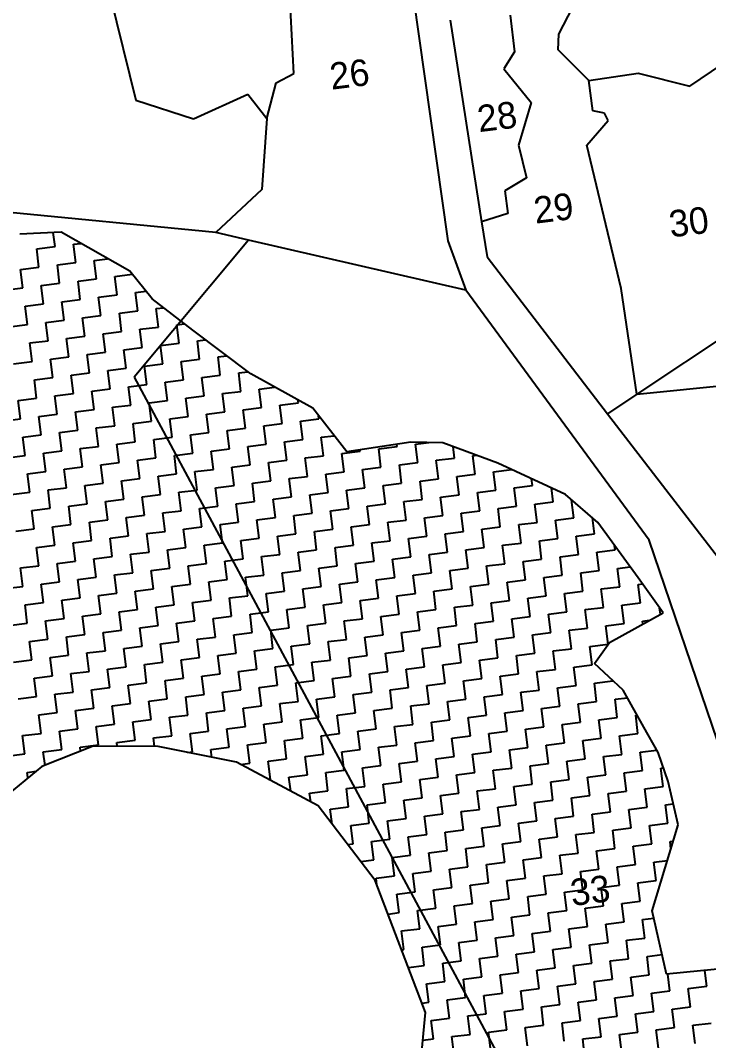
# Model space of a CAD drawing. Header units: metres. Extents: x 290108 to 292128, y 1990044 to 1991719.
# Drawn here: x 290878.5 to 291066.2, y 1990308.9 to 1990587.2 of the extents above; entities that cross this region are included whole.
import ezdxf
from ezdxf.enums import TextEntityAlignment as Align

# ---------------------------------------------------------------- set-up
doc = ezdxf.new("R2010")
doc.units = ezdxf.units.M
doc.header["$MEASUREMENT"] = 0
for name, color, linetype in [('POLY_HATCH', 12, 'Continuous'), ('POLY_PARCEL', 6, 'Continuous'), ('POLY_ROAD', 30, 'Continuous'), ('TEXT_PARCEL', 7, 'Continuous')]:
    doc.layers.add(name, color=color, linetype=linetype)
doc.styles.add('TEXT_MAP', font='')
doc.styles.get('TEXT_MAP').set_extended_font_data('Kruti Dev 050')

msp = doc.modelspace()

# ---------------------------------------------------------------- linework, layer by layer
at = {"layer": 'POLY_HATCH'}
for p, q in [((290889.6, 1990529.47), (290878.37, 1990528.94)), ((290908.31, 1990518.78), (290889.6, 1990529.47)), ((290914.45, 1990511.29), (290908.31, 1990518.78)), ((290925.51, 1990502.68), (290914.45, 1990511.29)), ((290941.33, 1990490.76), (290925.51, 1990502.68)), ((290958.27, 1990481.42), (290941.33, 1990490.76)), ((290967.57, 1990469.55), (290958.27, 1990481.42)), ((290985.05, 1990472.16), (290967.57, 1990469.55)), ((290993.77, 1990471.95), (290985.05, 1990472.16)), ((291008.79, 1990466.43), (290993.77, 1990471.95)), ((291027.23, 1990457.87), (291008.79, 1990466.43)), ((291035.99, 1990450.28), (291027.23, 1990457.87)), ((291046.99, 1990435.15), (291035.99, 1990450.28)), ((291053.83, 1990425.59), (291046.99, 1990435.15)), ((291039.17, 1990417.52), (291053.83, 1990425.59)), ((291035.11, 1990411.81), (291039.17, 1990417.52)), ((291042.96, 1990404.54), (291035.11, 1990411.81)), ((291048.57, 1990394.38), (291042.96, 1990404.54)), ((291052.47, 1990387.49), (291048.57, 1990394.38)), ((290898.33, 1990389.22), (290884.39, 1990383.63)), ((290916.07, 1990389.11), (290898.33, 1990389.22)), ((290937.41, 1990384.84), (290916.07, 1990389.11)), ((291055.19, 1990379.58), (291052.47, 1990387.49)), ((290884.39, 1990383.63), (290869.68, 1990371.79)), ((290959.69, 1990372.98), (290937.41, 1990384.84)), ((291057.96, 1990367.76), (291055.19, 1990379.58)), ((290975.32, 1990352.59), (290959.69, 1990372.98)), ((291050.89, 1990344.31), (291057.96, 1990367.76)), ((290989.05, 1990316.56), (290975.32, 1990352.59)), ((291054.78, 1990326.99), (291050.89, 1990344.31)), ((291072.37, 1990328.75), (291054.78, 1990326.99)), ((290987.05, 1990295.52), (290989.05, 1990316.56))]:
    msp.add_line(p, q, dxfattribs=at)
at = {"layer": 'POLY_HATCH', "linetype": 'Continuous'}
for p, q in [((290887.96, 1990525.51), (290887.48, 1990529.37)), ((290882.95, 1990524.89), (290887.96, 1990525.51)), ((290892.97, 1990526.14), (290895, 1990526.39)), ((290893.59, 1990521.13), (290892.97, 1990526.14)), ((290883.57, 1990519.88), (290882.95, 1990524.89)), ((290878.56, 1990519.25), (290883.57, 1990519.88)), ((290888.58, 1990520.5), (290893.59, 1990521.13)), ((290889.21, 1990515.49), (290888.58, 1990520.5)), ((290898.6, 1990521.75), (290902.3, 1990522.21)), ((290899.23, 1990516.74), (290898.6, 1990521.75)), ((290879.18, 1990514.24), (290878.56, 1990519.25)), ((290904.24, 1990517.36), (290908.98, 1990517.95)), ((290904.86, 1990512.35), (290904.24, 1990517.36)), ((290874.17, 1990513.62), (290879.18, 1990514.24)), ((290884.19, 1990514.87), (290889.21, 1990515.49)), ((290884.82, 1990509.86), (290884.19, 1990514.87)), ((290894.22, 1990516.11), (290899.23, 1990516.74)), ((290894.84, 1990511.1), (290894.22, 1990516.11)), ((290899.85, 1990511.73), (290904.86, 1990512.35)), ((290900.48, 1990506.71), (290899.85, 1990511.73)), ((290909.87, 1990512.97), (290912.78, 1990513.33)), ((290910.5, 1990507.96), (290909.87, 1990512.97)), ((290879.81, 1990509.23), (290884.82, 1990509.86)), ((290880.43, 1990504.22), (290879.81, 1990509.23)), ((290889.83, 1990510.48), (290894.84, 1990511.1)), ((290890.45, 1990505.47), (290889.83, 1990510.48)), ((290915.51, 1990508.58), (290917.6, 1990508.84)), ((290895.46, 1990506.09), (290900.48, 1990506.71)), ((290896.09, 1990501.08), (290895.46, 1990506.09)), ((290905.49, 1990507.34), (290910.5, 1990507.96)), ((290906.11, 1990502.33), (290905.49, 1990507.34)), ((290916.13, 1990503.57), (290915.51, 1990508.58)), ((290875.42, 1990503.6), (290880.43, 1990504.22)), ((290885.44, 1990504.84), (290890.45, 1990505.47)), ((290886.06, 1990499.83), (290885.44, 1990504.84)), ((290911.12, 1990502.95), (290916.13, 1990503.57)), ((290921.14, 1990504.2), (290923.23, 1990504.46)), ((290921.77, 1990499.19), (290921.14, 1990504.2)), ((290891.08, 1990500.46), (290896.09, 1990501.08)), ((290891.7, 1990495.44), (290891.08, 1990500.46)), ((290901.1, 1990501.7), (290906.11, 1990502.33)), ((290901.72, 1990496.69), (290901.1, 1990501.7)), ((290911.74, 1990497.94), (290911.12, 1990502.95)), ((290881.05, 1990499.21), (290886.06, 1990499.83)), ((290881.68, 1990494.2), (290881.05, 1990499.21)), ((290906.73, 1990497.31), (290911.74, 1990497.94)), ((290916.76, 1990498.56), (290921.77, 1990499.19)), ((290917.38, 1990493.55), (290916.76, 1990498.56)), ((290926.78, 1990499.81), (290928.96, 1990500.08)), ((290927.4, 1990494.8), (290926.78, 1990499.81)), ((290886.69, 1990494.82), (290891.7, 1990495.44)), ((290887.31, 1990489.81), (290886.69, 1990494.82)), ((290896.71, 1990496.07), (290901.72, 1990496.69)), ((290897.33, 1990491.06), (290896.71, 1990496.07)), ((290907.36, 1990492.3), (290906.73, 1990497.31)), ((290922.39, 1990494.17), (290927.4, 1990494.8)), ((290932.41, 1990495.42), (290934.76, 1990495.71)), ((290933.04, 1990490.41), (290932.41, 1990495.42)), ((290876.66, 1990493.57), (290881.68, 1990494.2)), ((290902.35, 1990491.68), (290907.36, 1990492.3)), ((290912.37, 1990492.93), (290917.38, 1990493.55)), ((290912.99, 1990487.92), (290912.37, 1990492.93)), ((290923.01, 1990489.16), (290922.39, 1990494.17)), ((290882.3, 1990489.19), (290887.31, 1990489.81)), ((290882.92, 1990484.17), (290882.3, 1990489.19)), ((290892.32, 1990490.43), (290897.33, 1990491.06)), ((290892.95, 1990485.42), (290892.32, 1990490.43)), ((290902.97, 1990486.67), (290902.35, 1990491.68)), ((290918, 1990488.54), (290923.01, 1990489.16)), ((290928.03, 1990489.79), (290933.04, 1990490.41)), ((290928.65, 1990484.77), (290928.03, 1990489.79)), ((290938.05, 1990491.03), (290940.55, 1990491.34)), ((290938.67, 1990486.02), (290938.05, 1990491.03)), ((290897.96, 1990486.05), (290902.97, 1990486.67)), ((290907.98, 1990487.29), (290912.99, 1990487.92)), ((290908.6, 1990482.28), (290907.98, 1990487.29)), ((290918.63, 1990483.53), (290918, 1990488.54)), ((290943.68, 1990486.64), (290947.85, 1990487.16)), ((290944.31, 1990481.63), (290943.68, 1990486.64)), ((290877.91, 1990483.55), (290882.92, 1990484.17)), ((290887.93, 1990484.8), (290892.95, 1990485.42)), ((290888.56, 1990479.79), (290887.93, 1990484.8)), ((290898.58, 1990481.03), (290897.96, 1990486.05)), ((290923.64, 1990484.15), (290928.65, 1990484.77)), ((290924.26, 1990479.14), (290923.64, 1990484.15)), ((290933.66, 1990485.4), (290938.67, 1990486.02)), ((290934.28, 1990480.39), (290933.66, 1990485.4)), ((290954.33, 1990482.88), (290954.23, 1990483.65)), ((290878.54, 1990478.54), (290877.91, 1990483.55)), ((290893.57, 1990480.41), (290898.58, 1990481.03)), ((290903.59, 1990481.66), (290908.6, 1990482.28)), ((290904.22, 1990476.65), (290903.59, 1990481.66)), ((290913.62, 1990482.9), (290918.63, 1990483.53)), ((290914.24, 1990477.89), (290913.62, 1990482.9)), ((290939.3, 1990481.01), (290944.31, 1990481.63)), ((290939.92, 1990476), (290939.3, 1990481.01)), ((290949.32, 1990482.26), (290954.33, 1990482.88)), ((290949.94, 1990477.25), (290949.32, 1990482.26)), ((290873.52, 1990477.92), (290878.54, 1990478.54)), ((290883.55, 1990479.16), (290888.56, 1990479.79)), ((290884.17, 1990474.15), (290883.55, 1990479.16)), ((290894.19, 1990475.4), (290893.57, 1990480.41)), ((290919.25, 1990478.52), (290924.26, 1990479.14)), ((290919.87, 1990473.5), (290919.25, 1990478.52)), ((290929.27, 1990479.76), (290934.28, 1990480.39)), ((290929.9, 1990474.75), (290929.27, 1990479.76)), ((290954.95, 1990477.87), (290959.96, 1990478.49)), ((290959.96, 1990478.49), (290959.85, 1990479.4)), ((290889.18, 1990474.78), (290894.19, 1990475.4)), ((290899.2, 1990476.02), (290904.22, 1990476.65)), ((290899.83, 1990471.01), (290899.2, 1990476.02)), ((290909.23, 1990477.27), (290914.24, 1990477.89)), ((290909.85, 1990472.26), (290909.23, 1990477.27)), ((290934.91, 1990475.38), (290939.92, 1990476)), ((290935.53, 1990470.36), (290934.91, 1990475.38)), ((290944.93, 1990476.62), (290949.94, 1990477.25)), ((290945.55, 1990471.61), (290944.93, 1990476.62)), ((290955.58, 1990472.86), (290954.95, 1990477.87)), ((290879.16, 1990473.53), (290884.17, 1990474.15)), ((290879.78, 1990468.52), (290879.16, 1990473.53)), ((290889.81, 1990469.76), (290889.18, 1990474.78)), ((290914.86, 1990472.88), (290919.87, 1990473.5)), ((290915.49, 1990467.87), (290914.86, 1990472.88)), ((290924.88, 1990474.13), (290929.9, 1990474.75)), ((290925.51, 1990469.12), (290924.88, 1990474.13)), ((290950.57, 1990472.23), (290955.58, 1990472.86)), ((290960.59, 1990473.48), (290964.14, 1990473.92)), ((290961.21, 1990468.47), (290960.59, 1990473.48)), ((290884.79, 1990469.14), (290889.81, 1990469.76)), ((290894.82, 1990470.39), (290899.83, 1990471.01)), ((290895.44, 1990465.38), (290894.82, 1990470.39)), ((290904.84, 1990471.63), (290909.85, 1990472.26)), ((290905.46, 1990466.62), (290904.84, 1990471.63)), ((290930.52, 1990469.74), (290935.53, 1990470.36)), ((290931.14, 1990464.73), (290930.52, 1990469.74)), ((290940.54, 1990470.99), (290945.55, 1990471.61)), ((290941.17, 1990465.98), (290940.54, 1990470.99)), ((290951.19, 1990467.22), (290950.57, 1990472.23)), ((290966.22, 1990469.09), (290971.23, 1990469.72)), ((290971.23, 1990469.72), (290971.19, 1990470.09)), ((290976.25, 1990470.34), (290981.26, 1990470.96)), ((290976.87, 1990465.33), (290976.25, 1990470.34)), ((290981.26, 1990470.96), (290981.18, 1990471.59)), ((290986.27, 1990471.59), (290989.93, 1990472.04)), ((290986.89, 1990466.58), (290986.27, 1990471.59)), ((290996.92, 1990467.82), (290996.53, 1990470.93)), ((290874.77, 1990467.89), (290879.78, 1990468.52)), ((290885.42, 1990464.13), (290884.79, 1990469.14)), ((290910.47, 1990467.25), (290915.49, 1990467.87)), ((290911.1, 1990462.23), (290910.47, 1990467.25)), ((290920.5, 1990468.49), (290925.51, 1990469.12)), ((290921.12, 1990463.48), (290920.5, 1990468.49)), ((290946.18, 1990466.6), (290951.19, 1990467.22)), ((290956.2, 1990467.85), (290961.21, 1990468.47)), ((290956.82, 1990462.83), (290956.2, 1990467.85)), ((290966.85, 1990464.08), (290966.22, 1990469.09)), ((290991.9, 1990467.2), (290996.92, 1990467.82)), ((290992.53, 1990462.19), (290991.9, 1990467.2)), ((291001.93, 1990468.45), (291002.95, 1990468.57)), ((291002.55, 1990463.43), (291001.93, 1990468.45)), ((290880.41, 1990463.51), (290885.42, 1990464.13)), ((290890.43, 1990464.75), (290895.44, 1990465.38)), ((290891.05, 1990459.74), (290890.43, 1990464.75)), ((290900.45, 1990466), (290905.46, 1990466.62)), ((290901.07, 1990460.99), (290900.45, 1990466)), ((290926.13, 1990464.11), (290931.14, 1990464.73)), ((290926.76, 1990459.09), (290926.13, 1990464.11)), ((290936.15, 1990465.35), (290941.17, 1990465.98)), ((290936.78, 1990460.34), (290936.15, 1990465.35)), ((290946.8, 1990461.59), (290946.18, 1990466.6)), ((290971.86, 1990464.7), (290976.87, 1990465.33)), ((290972.48, 1990459.69), (290971.86, 1990464.7)), ((290981.88, 1990465.95), (290986.89, 1990466.58)), ((290982.5, 1990460.94), (290981.88, 1990465.95)), ((291007.56, 1990464.06), (291012.56, 1990464.68)), ((290881.03, 1990458.49), (290880.41, 1990463.51)), ((290906.09, 1990461.61), (290911.1, 1990462.23)), ((290906.71, 1990456.6), (290906.09, 1990461.61)), ((290916.11, 1990462.86), (290921.12, 1990463.48)), ((290916.73, 1990457.85), (290916.11, 1990462.86)), ((290941.79, 1990460.96), (290946.8, 1990461.59)), ((290951.81, 1990462.21), (290956.82, 1990462.83)), ((290952.44, 1990457.2), (290951.81, 1990462.21)), ((290961.84, 1990463.46), (290966.85, 1990464.08)), ((290962.46, 1990458.45), (290961.84, 1990463.46)), ((290987.52, 1990461.56), (290992.53, 1990462.19)), ((290988.14, 1990456.55), (290987.52, 1990461.56)), ((290997.54, 1990462.81), (291002.55, 1990463.43)), ((290998.16, 1990457.8), (290997.54, 1990462.81)), ((291008.18, 1990459.05), (291007.56, 1990464.06)), ((291018.21, 1990460.29), (291017.97, 1990462.17)), ((290886.04, 1990459.12), (290891.05, 1990459.74)), ((290886.66, 1990454.11), (290886.04, 1990459.12)), ((290896.06, 1990460.36), (290901.07, 1990460.99)), ((290896.69, 1990455.35), (290896.06, 1990460.36)), ((290921.74, 1990458.47), (290926.76, 1990459.09)), ((290931.77, 1990459.72), (290936.78, 1990460.34)), ((290932.39, 1990454.71), (290931.77, 1990459.72)), ((290942.41, 1990455.95), (290941.79, 1990460.96)), ((290967.47, 1990459.07), (290972.48, 1990459.69)), ((290968.09, 1990454.06), (290967.47, 1990459.07)), ((290977.49, 1990460.32), (290982.5, 1990460.94)), ((290978.12, 1990455.31), (290977.49, 1990460.32)), ((291003.17, 1990458.42), (291008.18, 1990459.05)), ((291013.2, 1990459.67), (291018.21, 1990460.29)), ((291013.82, 1990454.66), (291013.2, 1990459.67)), ((291023.84, 1990455.91), (291023.38, 1990459.66)), ((290876.02, 1990457.87), (290881.03, 1990458.49)), ((290901.7, 1990455.98), (290906.71, 1990456.6)), ((290902.32, 1990450.97), (290901.7, 1990455.98)), ((290911.72, 1990457.22), (290916.73, 1990457.85)), ((290912.34, 1990452.21), (290911.72, 1990457.22)), ((290922.37, 1990453.46), (290921.74, 1990458.47)), ((290937.4, 1990455.33), (290942.41, 1990455.95)), ((290947.42, 1990456.58), (290952.44, 1990457.2)), ((290948.05, 1990451.56), (290947.42, 1990456.58)), ((290957.45, 1990457.82), (290962.46, 1990458.45)), ((290958.07, 1990452.81), (290957.45, 1990457.82)), ((290983.13, 1990455.93), (290988.14, 1990456.55)), ((290983.75, 1990450.92), (290983.13, 1990455.93)), ((290993.15, 1990457.18), (290998.16, 1990457.8)), ((290993.77, 1990452.16), (290993.15, 1990457.18)), ((291003.8, 1990453.41), (291003.17, 1990458.42)), ((291018.83, 1990455.28), (291023.84, 1990455.91)), ((291029.48, 1990451.52), (291028.86, 1990456.46)), ((290881.65, 1990453.48), (290886.66, 1990454.11)), ((290882.28, 1990448.47), (290881.65, 1990453.48)), ((290891.68, 1990454.73), (290896.69, 1990455.35)), ((290892.3, 1990449.72), (290891.68, 1990454.73)), ((290917.36, 1990452.84), (290922.37, 1990453.46)), ((290927.38, 1990454.08), (290932.39, 1990454.71)), ((290928, 1990449.07), (290927.38, 1990454.08)), ((290938.03, 1990450.32), (290937.4, 1990455.33)), ((290963.08, 1990453.44), (290968.09, 1990454.06)), ((290963.71, 1990448.42), (290963.08, 1990453.44)), ((290973.1, 1990454.68), (290978.12, 1990455.31)), ((290973.73, 1990449.67), (290973.1, 1990454.68)), ((290998.79, 1990452.79), (291003.8, 1990453.41)), ((291008.81, 1990454.03), (291013.82, 1990454.66)), ((291009.43, 1990449.02), (291008.81, 1990454.03)), ((291019.45, 1990450.27), (291018.83, 1990455.28)), ((290897.31, 1990450.34), (290902.32, 1990450.97)), ((290897.93, 1990445.33), (290897.31, 1990450.34)), ((290907.33, 1990451.59), (290912.34, 1990452.21)), ((290907.96, 1990446.58), (290907.33, 1990451.59)), ((290917.98, 1990447.82), (290917.36, 1990452.84)), ((290933.01, 1990449.69), (290938.03, 1990450.32)), ((290943.04, 1990450.94), (290948.05, 1990451.56)), ((290943.66, 1990445.93), (290943.04, 1990450.94)), ((290953.06, 1990452.19), (290958.07, 1990452.81)), ((290953.68, 1990447.18), (290953.06, 1990452.19)), ((290978.74, 1990450.29), (290983.75, 1990450.92)), ((290979.36, 1990445.28), (290978.74, 1990450.29)), ((290988.76, 1990451.54), (290993.77, 1990452.16)), ((290989.39, 1990446.53), (290988.76, 1990451.54)), ((290999.41, 1990447.78), (290998.79, 1990452.79)), ((291014.44, 1990449.65), (291019.45, 1990450.27)), ((291024.47, 1990450.89), (291029.48, 1990451.52)), ((291025.09, 1990445.88), (291024.47, 1990450.89)), ((291035.11, 1990447.13), (291034.57, 1990451.52)), ((290877.26, 1990447.85), (290882.28, 1990448.47)), ((290887.29, 1990449.09), (290892.3, 1990449.72)), ((290887.91, 1990444.08), (290887.29, 1990449.09)), ((290912.97, 1990447.2), (290917.98, 1990447.82)), ((290922.99, 1990448.45), (290928, 1990449.07)), ((290923.61, 1990443.44), (290922.99, 1990448.45)), ((290933.64, 1990444.68), (290933.01, 1990449.69)), ((290958.69, 1990447.8), (290963.71, 1990448.42)), ((290959.32, 1990442.79), (290958.69, 1990447.8)), ((290968.72, 1990449.05), (290973.73, 1990449.67)), ((290969.34, 1990444.04), (290968.72, 1990449.05)), ((290994.4, 1990447.15), (290999.41, 1990447.78)), ((291004.42, 1990448.4), (291009.43, 1990449.02)), ((291005.04, 1990443.39), (291004.42, 1990448.4)), ((291015.07, 1990444.64), (291014.44, 1990449.65)), ((290892.92, 1990444.71), (290897.93, 1990445.33)), ((290893.55, 1990439.7), (290892.92, 1990444.71)), ((290902.95, 1990445.95), (290907.96, 1990446.58)), ((290903.57, 1990440.94), (290902.95, 1990445.95)), ((290913.59, 1990442.19), (290912.97, 1990447.2)), ((290928.63, 1990444.06), (290933.64, 1990444.68)), ((290938.65, 1990445.31), (290943.66, 1990445.93)), ((290939.27, 1990440.3), (290938.65, 1990445.31)), ((290948.67, 1990446.55), (290953.68, 1990447.18)), ((290949.29, 1990441.54), (290948.67, 1990446.55)), ((290974.35, 1990444.66), (290979.36, 1990445.28)), ((290974.98, 1990439.65), (290974.35, 1990444.66)), ((290984.37, 1990445.91), (290989.39, 1990446.53)), ((290985, 1990440.89), (290984.37, 1990445.91)), ((290995.02, 1990442.14), (290994.4, 1990447.15)), ((291010.06, 1990444.01), (291015.07, 1990444.64)), ((291020.08, 1990445.26), (291025.09, 1990445.88)), ((291020.7, 1990440.25), (291020.08, 1990445.26)), ((291030.1, 1990446.51), (291035.11, 1990447.13)), ((291030.72, 1990441.49), (291030.1, 1990446.51)), ((290882.9, 1990443.46), (290887.91, 1990444.08)), ((290883.52, 1990438.45), (290882.9, 1990443.46)), ((290908.58, 1990441.57), (290913.59, 1990442.19)), ((290918.6, 1990442.81), (290923.61, 1990443.44)), ((290919.23, 1990437.8), (290918.6, 1990442.81)), ((290929.25, 1990439.05), (290928.63, 1990444.06)), ((290954.31, 1990442.17), (290959.32, 1990442.79)), ((290954.93, 1990437.15), (290954.31, 1990442.17)), ((290964.33, 1990443.41), (290969.34, 1990444.04)), ((290964.95, 1990438.4), (290964.33, 1990443.41)), ((290990.01, 1990441.52), (290995.02, 1990442.14)), ((291000.03, 1990442.77), (291005.04, 1990443.39)), ((291000.66, 1990437.75), (291000.03, 1990442.77)), ((291010.68, 1990439), (291010.06, 1990444.01)), ((291035.74, 1990442.12), (291040.75, 1990442.74)), ((291036.36, 1990437.11), (291035.74, 1990442.12)), ((291040.75, 1990442.74), (291040.6, 1990443.95)), ((290888.53, 1990439.07), (290893.55, 1990439.7)), ((290889.16, 1990434.06), (290888.53, 1990439.07)), ((290898.56, 1990440.32), (290903.57, 1990440.94)), ((290899.18, 1990435.31), (290898.56, 1990440.32)), ((290909.2, 1990436.55), (290908.58, 1990441.57)), ((290924.24, 1990438.42), (290929.25, 1990439.05)), ((290934.26, 1990439.67), (290939.27, 1990440.3)), ((290934.88, 1990434.66), (290934.26, 1990439.67)), ((290944.28, 1990440.92), (290949.29, 1990441.54)), ((290944.91, 1990435.91), (290944.28, 1990440.92)), ((290969.96, 1990439.02), (290974.98, 1990439.65)), ((290979.99, 1990440.27), (290985, 1990440.89)), ((290980.61, 1990435.26), (290979.99, 1990440.27)), ((290990.63, 1990436.51), (290990.01, 1990441.52)), ((291015.69, 1990439.62), (291020.7, 1990440.25)), ((291016.31, 1990434.61), (291015.69, 1990439.62)), ((291025.71, 1990440.87), (291030.72, 1990441.49)), ((291026.34, 1990435.86), (291025.71, 1990440.87)), ((290878.51, 1990437.83), (290883.52, 1990438.45)), ((290879.13, 1990432.81), (290878.51, 1990437.83)), ((290904.19, 1990435.93), (290909.2, 1990436.55)), ((290914.21, 1990437.18), (290919.23, 1990437.8)), ((290914.84, 1990432.17), (290914.21, 1990437.18)), ((290924.86, 1990433.41), (290924.24, 1990438.42)), ((290949.92, 1990436.53), (290954.93, 1990437.15)), ((290950.54, 1990431.52), (290949.92, 1990436.53)), ((290959.94, 1990437.78), (290964.95, 1990438.4)), ((290960.56, 1990432.77), (290959.94, 1990437.78)), ((290970.59, 1990434.01), (290969.96, 1990439.02)), ((290985.62, 1990435.88), (290990.63, 1990436.51)), ((290995.64, 1990437.13), (291000.66, 1990437.75)), ((290996.27, 1990432.12), (290995.64, 1990437.13)), ((291005.67, 1990438.38), (291010.68, 1990439)), ((291006.29, 1990433.37), (291005.67, 1990438.38)), ((291031.35, 1990436.48), (291036.36, 1990437.11)), ((291031.97, 1990431.47), (291031.35, 1990436.48)), ((291041.37, 1990437.73), (291044.81, 1990438.16)), ((291041.99, 1990432.72), (291041.37, 1990437.73)), ((290884.15, 1990433.44), (290889.16, 1990434.06)), ((290894.17, 1990434.68), (290899.18, 1990435.31)), ((290894.79, 1990429.67), (290894.17, 1990434.68)), ((290904.82, 1990430.92), (290904.19, 1990435.93)), ((290929.87, 1990434.04), (290934.88, 1990434.66)), ((290930.5, 1990429.03), (290929.87, 1990434.04)), ((290939.9, 1990435.28), (290944.91, 1990435.91)), ((290940.52, 1990430.27), (290939.9, 1990435.28)), ((290965.58, 1990433.39), (290970.59, 1990434.01)), ((290975.6, 1990434.64), (290980.61, 1990435.26)), ((290976.22, 1990429.63), (290975.6, 1990434.64)), ((290986.25, 1990430.87), (290985.62, 1990435.88)), ((291011.3, 1990433.99), (291016.31, 1990434.61)), ((291011.93, 1990428.98), (291011.3, 1990433.99)), ((291021.33, 1990435.24), (291026.34, 1990435.86)), ((291021.95, 1990430.22), (291021.33, 1990435.24)), ((291047.01, 1990433.34), (291048.18, 1990433.49)), ((290874.12, 1990432.19), (290879.13, 1990432.81)), ((290884.77, 1990428.43), (290884.15, 1990433.44)), ((290899.8, 1990430.3), (290904.82, 1990430.92)), ((290909.83, 1990431.54), (290914.84, 1990432.17)), ((290910.45, 1990426.53), (290909.83, 1990431.54)), ((290919.85, 1990432.79), (290924.86, 1990433.41)), ((290920.47, 1990427.78), (290919.85, 1990432.79)), ((290945.53, 1990430.9), (290950.54, 1990431.52)), ((290946.15, 1990425.88), (290945.53, 1990430.9)), ((290955.55, 1990432.14), (290960.56, 1990432.77)), ((290956.18, 1990427.13), (290955.55, 1990432.14)), ((290966.2, 1990428.38), (290965.58, 1990433.39)), ((290981.23, 1990430.25), (290986.25, 1990430.87)), ((290991.26, 1990431.5), (290996.27, 1990432.12)), ((290991.88, 1990426.48), (290991.26, 1990431.5)), ((291001.28, 1990432.74), (291006.29, 1990433.37)), ((291001.9, 1990427.73), (291001.28, 1990432.74)), ((291026.96, 1990430.85), (291031.97, 1990431.47)), ((291027.58, 1990425.84), (291026.96, 1990430.85)), ((291036.98, 1990432.1), (291041.99, 1990432.72)), ((291037.61, 1990427.08), (291036.98, 1990432.1)), ((291047.63, 1990428.33), (291047.01, 1990433.34)), ((290879.76, 1990427.8), (290884.77, 1990428.43)), ((290889.78, 1990429.05), (290894.79, 1990429.67)), ((290890.4, 1990424.04), (290889.78, 1990429.05)), ((290900.43, 1990425.28), (290899.8, 1990430.3)), ((290925.48, 1990428.4), (290930.5, 1990429.03)), ((290926.11, 1990423.39), (290925.48, 1990428.4)), ((290935.51, 1990429.65), (290940.52, 1990430.27)), ((290936.13, 1990424.64), (290935.51, 1990429.65)), ((290961.19, 1990427.75), (290966.2, 1990428.38)), ((290971.21, 1990429), (290976.22, 1990429.63)), ((290971.83, 1990423.99), (290971.21, 1990429)), ((290981.86, 1990425.24), (290981.23, 1990430.25)), ((291006.91, 1990428.35), (291011.93, 1990428.98)), ((291007.54, 1990423.34), (291006.91, 1990428.35)), ((291016.94, 1990429.6), (291021.95, 1990430.22)), ((291017.56, 1990424.59), (291016.94, 1990429.6)), ((291042.62, 1990427.71), (291047.63, 1990428.33)), ((290880.38, 1990422.79), (290879.76, 1990427.8)), ((290895.42, 1990424.66), (290900.43, 1990425.28)), ((290905.44, 1990425.91), (290910.45, 1990426.53)), ((290906.06, 1990420.9), (290905.44, 1990425.91)), ((290915.46, 1990427.16), (290920.47, 1990427.78)), ((290916.09, 1990422.14), (290915.46, 1990427.16)), ((290941.14, 1990425.26), (290946.15, 1990425.88)), ((290941.77, 1990420.25), (290941.14, 1990425.26)), ((290951.17, 1990426.51), (290956.18, 1990427.13)), ((290951.79, 1990421.5), (290951.17, 1990426.51)), ((290961.81, 1990422.74), (290961.19, 1990427.75)), ((290976.85, 1990424.61), (290981.86, 1990425.24)), ((290986.87, 1990425.86), (290991.88, 1990426.48)), ((290987.49, 1990420.85), (290986.87, 1990425.86)), ((290996.89, 1990427.11), (291001.9, 1990427.73)), ((290997.51, 1990422.1), (290996.89, 1990427.11)), ((291022.57, 1990425.21), (291027.58, 1990425.84)), ((291023.2, 1990420.2), (291022.57, 1990425.21)), ((291032.59, 1990426.46), (291037.61, 1990427.08)), ((291033.22, 1990421.45), (291032.59, 1990426.46)), ((291043.24, 1990422.7), (291042.62, 1990427.71)), ((291053.11, 1990425.19), (291052.9, 1990426.89)), ((290875.37, 1990422.17), (290880.38, 1990422.79)), ((290885.39, 1990423.41), (290890.4, 1990424.04)), ((290886.02, 1990418.4), (290885.39, 1990423.41)), ((290896.04, 1990419.65), (290895.42, 1990424.66)), ((290921.1, 1990422.77), (290926.11, 1990423.39)), ((290921.72, 1990417.76), (290921.1, 1990422.77)), ((290931.12, 1990424.01), (290936.13, 1990424.64)), ((290931.74, 1990419), (290931.12, 1990424.01)), ((290956.8, 1990422.12), (290961.81, 1990422.74)), ((290966.82, 1990423.37), (290971.83, 1990423.99)), ((290967.45, 1990418.36), (290966.82, 1990423.37)), ((290977.47, 1990419.6), (290976.85, 1990424.61)), ((291002.53, 1990422.72), (291007.54, 1990423.34)), ((291003.15, 1990417.71), (291002.53, 1990422.72)), ((291012.55, 1990423.97), (291017.56, 1990424.59)), ((291013.17, 1990418.95), (291012.55, 1990423.97)), ((291038.23, 1990422.07), (291043.24, 1990422.7)), ((291048.25, 1990423.32), (291050.14, 1990423.55)), ((291048.35, 1990422.57), (291048.25, 1990423.32)), ((290891.03, 1990419.03), (290896.04, 1990419.65)), ((290901.05, 1990420.27), (290906.06, 1990420.9)), ((290901.67, 1990415.26), (290901.05, 1990420.27)), ((290911.07, 1990421.52), (290916.09, 1990422.14)), ((290911.7, 1990416.51), (290911.07, 1990421.52)), ((290936.75, 1990419.63), (290941.77, 1990420.25)), ((290937.38, 1990414.61), (290936.75, 1990419.63)), ((290946.78, 1990420.87), (290951.79, 1990421.5)), ((290947.4, 1990415.86), (290946.78, 1990420.87)), ((290957.42, 1990417.11), (290956.8, 1990422.12)), ((290972.46, 1990418.98), (290977.47, 1990419.6)), ((290982.48, 1990420.23), (290987.49, 1990420.85)), ((290983.1, 1990415.21), (290982.48, 1990420.23)), ((290992.5, 1990421.47), (290997.51, 1990422.1)), ((290993.13, 1990416.46), (290992.5, 1990421.47)), ((291018.18, 1990419.58), (291023.2, 1990420.2)), ((291018.81, 1990414.57), (291018.18, 1990419.58)), ((291028.21, 1990420.83), (291033.22, 1990421.45)), ((291028.83, 1990415.81), (291028.21, 1990420.83)), ((291038.85, 1990417.07), (291038.23, 1990422.07)), ((290881.01, 1990417.78), (290886.02, 1990418.4)), ((290881.63, 1990412.77), (290881.01, 1990417.78)), ((290891.65, 1990414.01), (290891.03, 1990419.03)), ((290916.71, 1990417.13), (290921.72, 1990417.76)), ((290917.33, 1990412.12), (290916.71, 1990417.13)), ((290926.73, 1990418.38), (290931.74, 1990419)), ((290927.35, 1990413.37), (290926.73, 1990418.38)), ((290952.41, 1990416.48), (290957.42, 1990417.11)), ((290962.43, 1990417.73), (290967.45, 1990418.36)), ((290963.06, 1990412.72), (290962.43, 1990417.73)), ((290973.08, 1990413.97), (290972.46, 1990418.98)), ((290998.14, 1990417.08), (291003.15, 1990417.71)), ((290998.76, 1990412.07), (290998.14, 1990417.08)), ((291008.16, 1990418.33), (291013.17, 1990418.95)), ((291008.78, 1990413.32), (291008.16, 1990418.33)), ((291033.84, 1990416.44), (291038.84, 1990417.06)), ((290886.64, 1990413.39), (290891.65, 1990414.01)), ((290896.66, 1990414.64), (290901.67, 1990415.26)), ((290897.29, 1990409.63), (290896.66, 1990414.64)), ((290906.69, 1990415.89), (290911.7, 1990416.51)), ((290907.31, 1990410.87), (290906.69, 1990415.89)), ((290932.37, 1990413.99), (290937.38, 1990414.61)), ((290942.39, 1990415.24), (290947.4, 1990415.86)), ((290943.01, 1990410.23), (290942.39, 1990415.24)), ((290953.04, 1990411.47), (290952.41, 1990416.48)), ((290978.09, 1990414.59), (290983.1, 1990415.21)), ((290978.72, 1990409.58), (290978.09, 1990414.59)), ((290988.12, 1990415.84), (290993.13, 1990416.46)), ((290988.74, 1990410.83), (290988.12, 1990415.84)), ((291013.8, 1990413.94), (291018.81, 1990414.57)), ((291023.82, 1990415.19), (291028.83, 1990415.81)), ((291024.44, 1990410.18), (291023.82, 1990415.19)), ((291034.47, 1990411.43), (291033.84, 1990416.44)), ((290876.62, 1990412.14), (290881.63, 1990412.77)), ((290887.26, 1990408.38), (290886.64, 1990413.39)), ((290912.32, 1990411.5), (290917.33, 1990412.12)), ((290912.94, 1990406.49), (290912.32, 1990411.5)), ((290922.34, 1990412.74), (290927.35, 1990413.37)), ((290922.97, 1990407.73), (290922.34, 1990412.74)), ((290932.99, 1990408.98), (290932.37, 1990413.99)), ((290948.02, 1990410.85), (290953.04, 1990411.47)), ((290958.05, 1990412.1), (290963.06, 1990412.72)), ((290958.67, 1990407.09), (290958.05, 1990412.1)), ((290968.07, 1990413.34), (290973.08, 1990413.97)), ((290968.69, 1990408.33), (290968.07, 1990413.34)), ((290993.75, 1990411.45), (290998.76, 1990412.07)), ((290994.37, 1990406.44), (290993.75, 1990411.45)), ((291003.77, 1990412.7), (291008.78, 1990413.32)), ((291004.4, 1990407.69), (291003.77, 1990412.7)), ((291014.42, 1990408.93), (291013.8, 1990413.94)), ((291029.45, 1990410.8), (291034.47, 1990411.43)), ((290892.28, 1990409), (290897.29, 1990409.63)), ((290892.9, 1990403.99), (290892.28, 1990409)), ((290902.3, 1990410.25), (290907.31, 1990410.87)), ((290902.92, 1990405.24), (290902.3, 1990410.25)), ((290927.98, 1990408.36), (290932.99, 1990408.98)), ((290938, 1990409.6), (290943.01, 1990410.23)), ((290938.62, 1990404.59), (290938, 1990409.6)), ((290948.65, 1990405.84), (290948.02, 1990410.85)), ((290973.7, 1990408.96), (290978.72, 1990409.58)), ((290974.33, 1990403.94), (290973.7, 1990408.96)), ((290983.73, 1990410.2), (290988.74, 1990410.83)), ((290984.35, 1990405.19), (290983.73, 1990410.2)), ((291009.41, 1990408.31), (291014.42, 1990408.93)), ((291019.43, 1990409.56), (291024.44, 1990410.18)), ((291020.05, 1990404.54), (291019.43, 1990409.56)), ((291030.08, 1990405.79), (291029.45, 1990410.8)), ((290882.25, 1990407.76), (290887.26, 1990408.38)), ((290882.88, 1990402.75), (290882.25, 1990407.76)), ((290907.93, 1990405.86), (290912.94, 1990406.49)), ((290908.56, 1990400.85), (290907.93, 1990405.86)), ((290917.96, 1990407.11), (290922.97, 1990407.73)), ((290918.58, 1990402.1), (290917.96, 1990407.11)), ((290928.6, 1990403.34), (290927.98, 1990408.36)), ((290943.64, 1990405.22), (290948.65, 1990405.84)), ((290953.66, 1990406.46), (290958.67, 1990407.09)), ((290954.28, 1990401.45), (290953.66, 1990406.46)), ((290963.68, 1990407.71), (290968.69, 1990408.33)), ((290964.31, 1990402.7), (290963.68, 1990407.71)), ((290989.36, 1990405.81), (290994.37, 1990406.44)), ((290989.99, 1990400.8), (290989.36, 1990405.81)), ((290999.39, 1990407.06), (291004.4, 1990407.69)), ((291000.01, 1990402.05), (290999.39, 1990407.06)), ((291010.03, 1990403.3), (291009.41, 1990408.31)), ((291025.07, 1990405.17), (291030.08, 1990405.79)), ((291035.09, 1990406.41), (291040.1, 1990407.04)), ((291035.71, 1990401.4), (291035.09, 1990406.41)), ((291040.1, 1990407.04), (291040.08, 1990407.2)), ((290887.89, 1990403.37), (290892.9, 1990403.99)), ((290888.51, 1990398.36), (290887.89, 1990403.37)), ((290897.91, 1990404.62), (290902.92, 1990405.24)), ((290898.53, 1990399.6), (290897.91, 1990404.62)), ((290923.59, 1990402.72), (290928.6, 1990403.34)), ((290933.61, 1990403.97), (290938.62, 1990404.59)), ((290934.24, 1990398.96), (290933.61, 1990403.97)), ((290944.26, 1990400.2), (290943.64, 1990405.22)), ((290969.32, 1990403.32), (290974.33, 1990403.94)), ((290969.94, 1990398.31), (290969.32, 1990403.32)), ((290979.34, 1990404.57), (290984.35, 1990405.19)), ((290979.96, 1990399.56), (290979.34, 1990404.57)), ((291005.02, 1990402.67), (291010.03, 1990403.3)), ((291015.04, 1990403.92), (291020.05, 1990404.54)), ((291015.67, 1990398.91), (291015.04, 1990403.92)), ((291025.69, 1990400.16), (291025.07, 1990405.17)), ((290877.86, 1990402.12), (290882.88, 1990402.75)), ((290903.54, 1990400.23), (290908.56, 1990400.85)), ((290904.17, 1990395.22), (290903.54, 1990400.23)), ((290913.57, 1990401.47), (290918.58, 1990402.1)), ((290914.19, 1990396.46), (290913.57, 1990401.47)), ((290924.21, 1990397.71), (290923.59, 1990402.72)), ((290939.25, 1990399.58), (290944.26, 1990400.2)), ((290949.27, 1990400.83), (290954.28, 1990401.45)), ((290949.89, 1990395.82), (290949.27, 1990400.83)), ((290959.29, 1990402.07), (290964.31, 1990402.7)), ((290959.92, 1990397.06), (290959.29, 1990402.07)), ((290984.97, 1990400.18), (290989.99, 1990400.8)), ((290985.6, 1990395.17), (290984.97, 1990400.18)), ((290995, 1990401.43), (291000.01, 1990402.05)), ((290995.62, 1990396.42), (290995, 1990401.43)), ((291005.64, 1990397.66), (291005.02, 1990402.67)), ((291020.68, 1990399.53), (291025.69, 1990400.16)), ((291030.7, 1990400.78), (291035.71, 1990401.4)), ((291031.32, 1990395.77), (291030.7, 1990400.78)), ((291040.72, 1990402.03), (291044.11, 1990402.45)), ((291041.35, 1990397.02), (291040.72, 1990402.03)), ((290883.5, 1990397.73), (290888.51, 1990398.36)), ((290884.12, 1990392.72), (290883.5, 1990397.73)), ((290893.52, 1990398.98), (290898.53, 1990399.6)), ((290894.15, 1990393.97), (290893.52, 1990398.98)), ((290919.2, 1990397.09), (290924.21, 1990397.71)), ((290929.23, 1990398.33), (290934.24, 1990398.96)), ((290929.85, 1990393.32), (290929.23, 1990398.33)), ((290939.87, 1990394.57), (290939.25, 1990399.58)), ((290964.93, 1990397.69), (290969.94, 1990398.31)), ((290965.55, 1990392.67), (290964.93, 1990397.69)), ((290974.95, 1990398.93), (290979.96, 1990399.56)), ((290975.57, 1990393.92), (290974.95, 1990398.93)), ((291000.63, 1990397.04), (291005.64, 1990397.66)), ((291010.65, 1990398.29), (291015.67, 1990398.91)), ((291011.28, 1990393.27), (291010.65, 1990398.29)), ((291021.3, 1990394.52), (291020.68, 1990399.53)), ((291046.36, 1990397.64), (291046.74, 1990397.69)), ((291046.98, 1990392.63), (291046.36, 1990397.64)), ((290899.16, 1990394.59), (290904.17, 1990395.22)), ((290899.78, 1990389.58), (290899.16, 1990394.59)), ((290909.18, 1990395.84), (290914.19, 1990396.46)), ((290909.8, 1990390.83), (290909.18, 1990395.84)), ((290919.83, 1990392.08), (290919.2, 1990397.09)), ((290934.86, 1990393.95), (290939.87, 1990394.57)), ((290944.88, 1990395.19), (290949.89, 1990395.82)), ((290945.51, 1990390.18), (290944.88, 1990395.19)), ((290954.91, 1990396.44), (290959.92, 1990397.06)), ((290955.53, 1990391.43), (290954.91, 1990396.44)), ((290980.59, 1990394.55), (290985.6, 1990395.17)), ((290981.21, 1990389.53), (290980.59, 1990394.55)), ((290990.61, 1990395.79), (290995.62, 1990396.42)), ((290991.23, 1990390.78), (290990.61, 1990395.79)), ((291001.26, 1990392.03), (291000.63, 1990397.04)), ((291016.29, 1990393.9), (291021.3, 1990394.52)), ((291026.31, 1990395.14), (291031.32, 1990395.77)), ((291026.94, 1990390.13), (291026.31, 1990395.14)), ((291036.34, 1990396.39), (291041.35, 1990397.02)), ((291036.96, 1990391.38), (291036.34, 1990396.39)), ((290879.11, 1990392.1), (290884.12, 1990392.72)), ((290879.73, 1990387.09), (290879.11, 1990392.1)), ((290889.13, 1990393.35), (290894.15, 1990393.97)), ((290889.76, 1990388.33), (290889.13, 1990393.35)), ((290914.81, 1990391.45), (290919.83, 1990392.08)), ((290924.84, 1990392.7), (290929.85, 1990393.32)), ((290925.46, 1990387.69), (290924.84, 1990392.7)), ((290935.48, 1990388.93), (290934.86, 1990393.95)), ((290960.54, 1990392.05), (290965.55, 1990392.67)), ((290961.16, 1990387.04), (290960.54, 1990392.05)), ((290970.56, 1990393.3), (290975.57, 1990393.92)), ((290971.19, 1990388.29), (290970.56, 1990393.3)), ((290996.24, 1990391.4), (291001.26, 1990392.03)), ((291006.27, 1990392.65), (291011.28, 1990393.27)), ((291006.89, 1990387.64), (291006.27, 1990392.65)), ((291016.91, 1990388.89), (291016.29, 1990393.9)), ((291041.97, 1990392), (291046.98, 1990392.63)), ((291042.59, 1990386.99), (291041.97, 1990392)), ((290894.77, 1990388.96), (290899.78, 1990389.58)), ((290894.91, 1990387.84), (290894.77, 1990388.96)), ((290904.79, 1990390.2), (290909.8, 1990390.83)), ((290904.92, 1990389.18), (290904.79, 1990390.2)), ((290915.1, 1990389.12), (290914.81, 1990391.45)), ((290940.5, 1990389.56), (290945.51, 1990390.18)), ((290941.12, 1990384.55), (290940.5, 1990389.56)), ((290950.52, 1990390.8), (290955.53, 1990391.43)), ((290951.14, 1990385.79), (290950.52, 1990390.8)), ((290976.2, 1990388.91), (290981.21, 1990389.53)), ((290986.22, 1990390.16), (290991.23, 1990390.78)), ((290986.84, 1990385.15), (290986.22, 1990390.16)), ((290996.87, 1990386.39), (290996.24, 1990391.4)), ((291021.92, 1990389.51), (291026.94, 1990390.13)), ((291022.55, 1990384.5), (291021.92, 1990389.51)), ((291031.95, 1990390.76), (291036.96, 1990391.38)), ((291032.57, 1990385.75), (291031.95, 1990390.76)), ((290874.72, 1990386.46), (290879.73, 1990387.09)), ((290884.75, 1990387.71), (290889.76, 1990388.33)), ((290885.21, 1990383.96), (290884.75, 1990387.71)), ((290924.05, 1990387.51), (290925.46, 1990387.69)), ((290930.47, 1990388.31), (290935.48, 1990388.93)), ((290930.74, 1990386.17), (290930.47, 1990388.31)), ((290956.15, 1990386.42), (290961.16, 1990387.04)), ((290956.78, 1990381.41), (290956.15, 1990386.42)), ((290966.18, 1990387.66), (290971.19, 1990388.29)), ((290966.8, 1990382.65), (290966.18, 1990387.66)), ((290976.82, 1990383.9), (290976.2, 1990388.91)), ((290991.86, 1990385.77), (290996.87, 1990386.39)), ((291001.88, 1990387.02), (291006.89, 1990387.64)), ((291002.5, 1990382), (291001.88, 1990387.02)), ((291011.9, 1990388.26), (291016.91, 1990388.89)), ((291012.53, 1990383.25), (291011.9, 1990388.26)), ((291037.58, 1990386.37), (291042.59, 1990386.99)), ((291038.21, 1990381.36), (291037.58, 1990386.37)), ((291047.61, 1990387.62), (291052.08, 1990388.17)), ((291048.23, 1990382.6), (291047.61, 1990387.62)), ((290938.55, 1990384.23), (290941.12, 1990384.55)), ((290946.13, 1990385.17), (290951.14, 1990385.79)), ((290946.75, 1990380.16), (290946.13, 1990385.17)), ((290971.81, 1990383.28), (290976.82, 1990383.9)), ((290981.83, 1990384.52), (290986.84, 1990385.15)), ((290982.46, 1990379.51), (290981.83, 1990384.52)), ((290992.48, 1990380.76), (290991.86, 1990385.77)), ((291017.54, 1990383.88), (291022.55, 1990384.5)), ((291018.16, 1990378.86), (291017.54, 1990383.88)), ((291027.56, 1990385.12), (291032.57, 1990385.75)), ((291028.18, 1990380.11), (291027.56, 1990385.12)), ((290880.36, 1990382.08), (290882.84, 1990382.39)), ((290880.55, 1990380.54), (290880.36, 1990382.08)), ((290951.76, 1990380.78), (290956.78, 1990381.41)), ((290952.24, 1990376.94), (290951.76, 1990380.78)), ((290961.79, 1990382.03), (290966.8, 1990382.65)), ((290962.41, 1990377.02), (290961.79, 1990382.03)), ((290972.43, 1990378.26), (290971.81, 1990383.28)), ((290987.47, 1990380.13), (290992.48, 1990380.76)), ((290997.49, 1990381.38), (291002.5, 1990382)), ((290998.11, 1990376.37), (290997.49, 1990381.38)), ((291007.51, 1990382.63), (291012.53, 1990383.25)), ((291008.14, 1990377.62), (291007.51, 1990382.63)), ((291033.19, 1990380.73), (291038.21, 1990381.36)), ((291033.82, 1990375.72), (291033.19, 1990380.73)), ((291043.22, 1990381.98), (291048.23, 1990382.6)), ((291043.84, 1990376.97), (291043.22, 1990381.98)), ((291053.24, 1990383.23), (291053.9, 1990383.31)), ((291053.86, 1990378.22), (291053.24, 1990383.23)), ((290946.3, 1990380.1), (290946.75, 1990380.16)), ((290967.42, 1990377.64), (290972.43, 1990378.26)), ((290977.45, 1990378.89), (290982.46, 1990379.51)), ((290978.07, 1990373.88), (290977.45, 1990378.89)), ((290988.09, 1990375.12), (290987.47, 1990380.13)), ((291013.15, 1990378.24), (291018.16, 1990378.86)), ((291013.77, 1990373.23), (291013.15, 1990378.24)), ((291023.17, 1990379.49), (291028.18, 1990380.11)), ((291023.79, 1990374.48), (291023.17, 1990379.49)), ((291048.85, 1990377.59), (291053.86, 1990378.22)), ((290957.4, 1990376.39), (290962.41, 1990377.02)), ((290957.69, 1990374.04), (290957.4, 1990376.39)), ((290968.05, 1990372.63), (290967.42, 1990377.64)), ((290983.08, 1990374.5), (290988.09, 1990375.12)), ((290993.1, 1990375.75), (290998.11, 1990376.37)), ((290993.73, 1990370.73), (290993.1, 1990375.75)), ((291003.13, 1990376.99), (291008.14, 1990377.62)), ((291003.75, 1990371.98), (291003.13, 1990376.99)), ((291028.81, 1990375.1), (291033.82, 1990375.72)), ((291029.43, 1990370.09), (291028.81, 1990375.1)), ((291038.83, 1990376.35), (291043.84, 1990376.97)), ((291039.45, 1990371.33), (291038.83, 1990376.35)), ((291049.48, 1990372.58), (291048.85, 1990377.59)), ((290963.03, 1990372.01), (290968.05, 1990372.63)), ((290973.06, 1990373.25), (290978.07, 1990373.88)), ((290973.68, 1990368.24), (290973.06, 1990373.25)), ((290983.7, 1990369.49), (290983.08, 1990374.5)), ((291008.76, 1990372.61), (291013.77, 1990373.23)), ((291009.38, 1990367.59), (291008.76, 1990372.61)), ((291018.78, 1990373.85), (291023.79, 1990374.48)), ((291019.41, 1990368.84), (291018.78, 1990373.85)), ((291044.46, 1990371.96), (291049.48, 1990372.58)), ((291054.49, 1990373.2), (291056.62, 1990373.47)), ((291055.11, 1990368.19), (291054.49, 1990373.2)), ((290963.54, 1990367.95), (290963.03, 1990372.01)), ((290978.69, 1990368.86), (290983.7, 1990369.49)), ((290988.72, 1990370.11), (290993.73, 1990370.73)), ((290989.34, 1990365.1), (290988.72, 1990370.11)), ((290998.74, 1990371.36), (291003.75, 1990371.98)), ((290999.36, 1990366.35), (290998.74, 1990371.36)), ((291024.42, 1990369.46), (291029.43, 1990370.09)), ((291025.04, 1990364.45), (291024.42, 1990369.46)), ((291034.44, 1990370.71), (291039.45, 1990371.33)), ((291035.06, 1990365.7), (291034.44, 1990370.71)), ((291045.09, 1990366.95), (291044.46, 1990371.96)), ((290968.67, 1990367.62), (290973.68, 1990368.24)), ((290969.29, 1990362.61), (290968.67, 1990367.62)), ((290979.32, 1990363.85), (290978.69, 1990368.86)), ((291004.37, 1990366.97), (291009.38, 1990367.59)), ((291005, 1990361.96), (291004.37, 1990366.97)), ((291014.4, 1990368.22), (291019.41, 1990368.84)), ((291015.02, 1990363.21), (291014.4, 1990368.22)), ((291040.08, 1990366.32), (291045.09, 1990366.95)), ((291050.1, 1990367.57), (291055.11, 1990368.19)), ((291050.72, 1990362.56), (291050.1, 1990367.57)), ((290984.33, 1990364.48), (290989.34, 1990365.1)), ((290984.95, 1990359.47), (290984.33, 1990364.48)), ((290994.35, 1990365.72), (290999.36, 1990366.35)), ((290994.97, 1990360.71), (290994.35, 1990365.72)), ((291020.03, 1990363.83), (291025.04, 1990364.45)), ((291030.05, 1990365.08), (291035.06, 1990365.7)), ((291030.68, 1990360.06), (291030.05, 1990365.08)), ((291040.7, 1990361.31), (291040.08, 1990366.32)), ((290967.78, 1990362.42), (290969.29, 1990362.61)), ((290974.3, 1990363.23), (290979.32, 1990363.85)), ((290974.93, 1990358.22), (290974.3, 1990363.23)), ((290999.98, 1990361.34), (291005, 1990361.96)), ((291000.61, 1990356.32), (290999.98, 1990361.34)), ((291010.01, 1990362.58), (291015.02, 1990363.21)), ((291010.63, 1990357.57), (291010.01, 1990362.58)), ((291020.65, 1990358.82), (291020.03, 1990363.83)), ((291035.69, 1990360.69), (291040.7, 1990361.31)), ((291045.71, 1990361.94), (291050.72, 1990362.56)), ((291046.33, 1990356.92), (291045.71, 1990361.94)), ((291055.73, 1990363.18), (291056.61, 1990363.29)), ((291055.98, 1990361.2), (291055.73, 1990363.18)), ((290979.94, 1990358.84), (290984.95, 1990359.47)), ((290980.56, 1990353.83), (290979.94, 1990358.84)), ((290989.96, 1990360.09), (290994.97, 1990360.71)), ((290990.59, 1990355.08), (290989.96, 1990360.09)), ((291015.64, 1990358.19), (291020.65, 1990358.82)), ((291025.67, 1990359.44), (291030.68, 1990360.06)), ((291026.29, 1990354.43), (291025.67, 1990359.44)), ((291036.31, 1990355.68), (291035.69, 1990360.69)), ((290971.35, 1990357.77), (290974.93, 1990358.22)), ((290995.6, 1990355.7), (291000.61, 1990356.32)), ((290996.22, 1990350.69), (290995.6, 1990355.7)), ((291005.62, 1990356.95), (291010.63, 1990357.57)), ((291006.24, 1990351.94), (291005.62, 1990356.95)), ((291016.27, 1990353.18), (291015.64, 1990358.19)), ((291031.3, 1990355.05), (291036.31, 1990355.68)), ((291041.32, 1990356.3), (291046.33, 1990356.92)), ((291041.95, 1990351.29), (291041.32, 1990356.3)), ((291051.35, 1990357.55), (291055.02, 1990358)), ((291051.97, 1990352.54), (291051.35, 1990357.55)), ((290975.55, 1990353.21), (290980.56, 1990353.83)), ((290975.78, 1990351.4), (290975.55, 1990353.21)), ((290985.57, 1990354.45), (290990.59, 1990355.08)), ((290986.2, 1990349.44), (290985.57, 1990354.45)), ((291011.25, 1990352.56), (291016.27, 1990353.18)), ((291021.28, 1990353.81), (291026.29, 1990354.43)), ((291021.9, 1990348.8), (291021.28, 1990353.81)), ((291031.92, 1990350.04), (291031.3, 1990355.05)), ((290991.21, 1990350.07), (290996.22, 1990350.69)), ((290991.83, 1990345.05), (290991.21, 1990350.07)), ((291001.23, 1990351.31), (291006.24, 1990351.94)), ((291001.86, 1990346.3), (291001.23, 1990351.31)), ((291011.88, 1990347.55), (291011.25, 1990352.56)), ((291026.91, 1990349.42), (291031.92, 1990350.04)), ((291036.94, 1990350.67), (291041.95, 1990351.29)), ((291037.56, 1990345.65), (291036.94, 1990350.67)), ((291046.96, 1990351.91), (291051.97, 1990352.54)), ((291047.58, 1990346.9), (291046.96, 1990351.91)), ((290981.19, 1990348.82), (290986.2, 1990349.44)), ((290981.81, 1990343.81), (290981.19, 1990348.82)), ((291006.87, 1990346.92), (291011.88, 1990347.55)), ((291016.89, 1990348.17), (291021.9, 1990348.8)), ((291017.51, 1990343.16), (291016.89, 1990348.17)), ((291027.54, 1990344.41), (291026.91, 1990349.42)), ((290986.82, 1990344.43), (290991.83, 1990345.05)), ((290987.44, 1990339.42), (290986.82, 1990344.43)), ((290996.84, 1990345.68), (291001.86, 1990346.3)), ((290997.47, 1990340.67), (290996.84, 1990345.68)), ((291007.49, 1990341.91), (291006.87, 1990346.92)), ((291032.55, 1990345.03), (291037.56, 1990345.65)), ((291033.17, 1990340.02), (291032.55, 1990345.03)), ((291042.57, 1990346.28), (291047.58, 1990346.9)), ((291043.19, 1990341.27), (291042.57, 1990346.28)), ((290978.81, 1990343.43), (290981.81, 1990343.81)), ((291002.48, 1990341.29), (291007.49, 1990341.91)), ((291012.5, 1990342.54), (291017.51, 1990343.16)), ((291013.12, 1990337.53), (291012.5, 1990342.54)), ((291022.52, 1990343.78), (291027.54, 1990344.41)), ((291023.15, 1990338.77), (291022.52, 1990343.78)), ((291048.2, 1990341.89), (291051.34, 1990342.28)), ((291048.83, 1990336.88), (291048.2, 1990341.89)), ((290982.43, 1990338.8), (290987.44, 1990339.42)), ((290992.46, 1990340.04), (290997.47, 1990340.67)), ((290993.08, 1990335.03), (290992.46, 1990340.04)), ((291003.1, 1990336.28), (291002.48, 1990341.29)), ((291028.16, 1990339.4), (291033.17, 1990340.02)), ((291028.78, 1990334.38), (291028.16, 1990339.4)), ((291038.18, 1990340.64), (291043.19, 1990341.27)), ((291038.81, 1990335.63), (291038.18, 1990340.64)), ((290983.06, 1990333.78), (290982.43, 1990338.8)), ((290998.09, 1990335.65), (291003.1, 1990336.28)), ((291008.11, 1990336.9), (291013.12, 1990337.53)), ((291008.74, 1990331.89), (291008.11, 1990336.9)), ((291018.14, 1990338.15), (291023.15, 1990338.77)), ((291018.76, 1990333.14), (291018.14, 1990338.15)), ((291043.82, 1990336.25), (291048.83, 1990336.88)), ((291044.44, 1990331.24), (291043.82, 1990336.25)), ((290982.51, 1990333.72), (290983.06, 1990333.78)), ((290988.07, 1990334.41), (290993.08, 1990335.03)), ((290988.69, 1990329.4), (290988.07, 1990334.41)), ((290998.71, 1990330.64), (290998.09, 1990335.65)), ((291023.77, 1990333.76), (291028.78, 1990334.38)), ((291024.39, 1990328.75), (291023.77, 1990333.76)), ((291033.79, 1990335.01), (291038.81, 1990335.63)), ((291034.42, 1990330), (291033.79, 1990335.01)), ((290993.7, 1990330.02), (290998.71, 1990330.64)), ((291003.73, 1990331.27), (291008.74, 1990331.89)), ((291004.35, 1990326.26), (291003.73, 1990331.27)), ((291013.75, 1990332.51), (291018.76, 1990333.14)), ((291014.37, 1990327.5), (291013.75, 1990332.51)), ((291039.43, 1990330.62), (291044.44, 1990331.24)), ((291040.05, 1990325.61), (291039.43, 1990330.62)), ((291049.45, 1990331.87), (291053.57, 1990332.38)), ((291050.08, 1990326.86), (291049.45, 1990331.87)), ((290984.36, 1990328.86), (290988.69, 1990329.4)), ((290994.33, 1990325.01), (290993.7, 1990330.02)), ((291019.38, 1990328.13), (291024.39, 1990328.75)), ((291020.01, 1990323.11), (291019.38, 1990328.13)), ((291029.41, 1990329.37), (291034.42, 1990330)), ((291030.03, 1990324.36), (291029.41, 1990329.37)), ((291065.73, 1990323.71), (291065.2, 1990328.03)), ((290989.31, 1990324.39), (290994.33, 1990325.01)), ((290999.34, 1990325.63), (291004.35, 1990326.26)), ((290999.96, 1990320.62), (290999.34, 1990325.63)), ((291009.36, 1990326.88), (291014.37, 1990327.5)), ((291009.98, 1990321.87), (291009.36, 1990326.88)), ((291035.04, 1990324.98), (291040.05, 1990325.61)), ((291035.66, 1990319.97), (291035.04, 1990324.98)), ((291045.06, 1990326.23), (291050.08, 1990326.86)), ((291045.69, 1990321.22), (291045.06, 1990326.23)), ((291055.71, 1990322.47), (291055.14, 1990327.03)), ((290989.94, 1990319.37), (290989.31, 1990324.39)), ((291015, 1990322.49), (291020.01, 1990323.11)), ((291015.62, 1990317.48), (291015, 1990322.49)), ((291025.02, 1990323.74), (291030.03, 1990324.36)), ((291025.64, 1990318.73), (291025.02, 1990323.74)), ((291050.7, 1990321.84), (291055.71, 1990322.47)), ((291060.72, 1990323.09), (291065.73, 1990323.71)), ((291061.34, 1990318.08), (291060.72, 1990323.09)), ((290988.07, 1990319.14), (290989.94, 1990319.37)), ((290994.95, 1990320), (290999.96, 1990320.62)), ((290995.57, 1990314.99), (290994.95, 1990320)), ((291004.97, 1990321.24), (291009.98, 1990321.87)), ((291005.6, 1990316.23), (291004.97, 1990321.24)), ((291030.65, 1990319.35), (291035.66, 1990319.97)), ((291040.68, 1990320.6), (291045.69, 1990321.22)), ((291041.3, 1990315.59), (291040.68, 1990320.6)), ((291051.32, 1990316.83), (291050.7, 1990321.84)), ((291010.61, 1990316.86), (291015.62, 1990317.48)), ((291011.23, 1990311.84), (291010.61, 1990316.86)), ((291020.63, 1990318.1), (291025.64, 1990318.73)), ((291021.25, 1990313.09), (291020.63, 1990318.1)), ((291031.28, 1990314.34), (291030.65, 1990319.35)), ((291046.31, 1990316.21), (291051.32, 1990316.83)), ((291056.33, 1990317.46), (291061.34, 1990318.08)), ((291056.96, 1990312.44), (291056.33, 1990317.46)), ((290990.56, 1990314.36), (290995.57, 1990314.99)), ((290991.19, 1990309.35), (290990.56, 1990314.36)), ((291000.58, 1990315.61), (291005.6, 1990316.23)), ((291001.21, 1990310.6), (291000.58, 1990315.61)), ((291026.26, 1990313.72), (291031.28, 1990314.34)), ((291036.29, 1990314.96), (291041.3, 1990315.59)), ((291036.91, 1990309.95), (291036.29, 1990314.96)), ((291046.93, 1990311.2), (291046.31, 1990316.21)), ((291006.22, 1990311.22), (291011.23, 1990311.84)), ((291006.84, 1990306.21), (291006.22, 1990311.22)), ((291016.24, 1990312.47), (291021.25, 1990313.09)), ((291016.87, 1990307.46), (291016.24, 1990312.47)), ((291026.89, 1990308.7), (291026.26, 1990313.72)), ((291041.92, 1990310.57), (291046.93, 1990311.2)), ((291051.95, 1990311.82), (291056.96, 1990312.44)), ((291052.57, 1990306.81), (291051.95, 1990311.82)), ((291061.97, 1990313.07), (291066.98, 1990313.69)), ((291062.59, 1990308.06), (291061.97, 1990313.07)), ((290988.33, 1990309), (290991.19, 1990309.35)), ((290996.2, 1990309.97), (291001.21, 1990310.6)), ((290996.82, 1990304.96), (290996.2, 1990309.97)), ((291031.9, 1990309.33), (291036.91, 1990309.95)), ((291032.52, 1990304.32), (291031.9, 1990309.33)), ((291042.55, 1990305.56), (291041.92, 1990310.57))]:
    msp.add_line(p, q, dxfattribs=at)
at = {"layer": 'POLY_PARCEL'}
for p, q in [((290953.07, 1990572.69), (290951.49, 1990605.09)), ((290902.41, 1990596.29), (290910.03, 1990565.43)), ((291025.37, 1990583.46), (291030.46, 1990593.36)), ((291012.1, 1990588.63), (291013.34, 1990578.61)), ((291025.2, 1990579.23), (291025.37, 1990583.46)), ((291013.34, 1990578.61), (291010.4, 1990574.04)), ((291033.61, 1990570.81), (291025.2, 1990579.23)), ((291061.17, 1990569.32), (291075.08, 1990578.77)), ((290948.28, 1990570.19), (290953.07, 1990572.69)), ((291010.4, 1990574.04), (291017.87, 1990564.79)), ((291033.61, 1990570.81), (291047.05, 1990572.83)), ((291047.05, 1990572.83), (291061.17, 1990569.32)), ((290945.76, 1990560.42), (290948.28, 1990570.19)), ((291034.64, 1990562.52), (291033.61, 1990570.81)), ((290925.76, 1990560.38), (290940.57, 1990567.07)), ((290940.57, 1990567.07), (290945.76, 1990560.42)), ((290910.03, 1990565.43), (290925.76, 1990560.38)), ((291017.87, 1990564.79), (291014.41, 1990553.14)), ((291037.88, 1990561.87), (291034.64, 1990562.52)), ((291038.83, 1990559.88), (291037.88, 1990561.87)), ((290945.76, 1990560.42), (290944.34, 1990541.12)), ((291033, 1990553.2), (291038.83, 1990559.88)), ((291042.43, 1990514.04), (291033, 1990553.2)), ((291014.41, 1990553.14), (291016.56, 1990544.29)), ((291016.56, 1990544.29), (291010.69, 1990540.75)), ((290931.78, 1990529.31), (290830.2, 1990539.32)), ((290944.34, 1990541.12), (290931.78, 1990529.31)), ((291010.69, 1990540.75), (291011.46, 1990534.54)), ((291011.46, 1990534.54), (291004.33, 1990532.23)), ((290940.76, 1990527.25), (290931.78, 1990529.31)), ((290940.76, 1990527.25), (290909.56, 1990489.89)), ((291000.05, 1990513.63), (290940.76, 1990527.25)), ((291046.66, 1990485.21), (291042.43, 1990514.04)), ((291080.09, 1990507.5), (291046.66, 1990485.21)), ((290909.56, 1990489.89), (291045.48, 1990236.6)), ((291046.66, 1990485.21), (291096.27, 1990490.23)), ((291046.66, 1990485.21), (291038.71, 1990479.91))]:
    msp.add_line(p, q, dxfattribs=at)
at = {"layer": 'POLY_ROAD'}
for p, q in [((290985.58, 1990594.27), (290995.1, 1990527.11)), ((290995.74, 1990587.28), (291004.33, 1990532.23)), ((291004.33, 1990532.23), (291005.82, 1990522.72)), ((290995.1, 1990527.11), (291000.05, 1990513.63)), ((291005.82, 1990522.72), (291038.71, 1990479.91)), ((291050, 1990445.44), (291000.05, 1990513.63)), ((291038.71, 1990479.91), (291073.31, 1990434.9)), ((291078.36, 1990362.08), (291050, 1990445.44))]:
    msp.add_line(p, q, dxfattribs=at)

# ---------------------------------------------------------------- texts
at = {"layer": 'TEXT_PARCEL', "style": 'TEXT_MAP'}
for s, p in [('26', (290968.27, 1990572.57)), ('28', (291008.53, 1990560.99)), ('29', (291023.94, 1990536.03)), ('30', (291060.85, 1990532.27)), ('33', (291033.94, 1990349.88))]:
    msp.add_text(s, height=7.272, rotation=7.0915, dxfattribs=at).set_placement(p, align=Align.MIDDLE)

doc.saveas('drawing.dxf')
